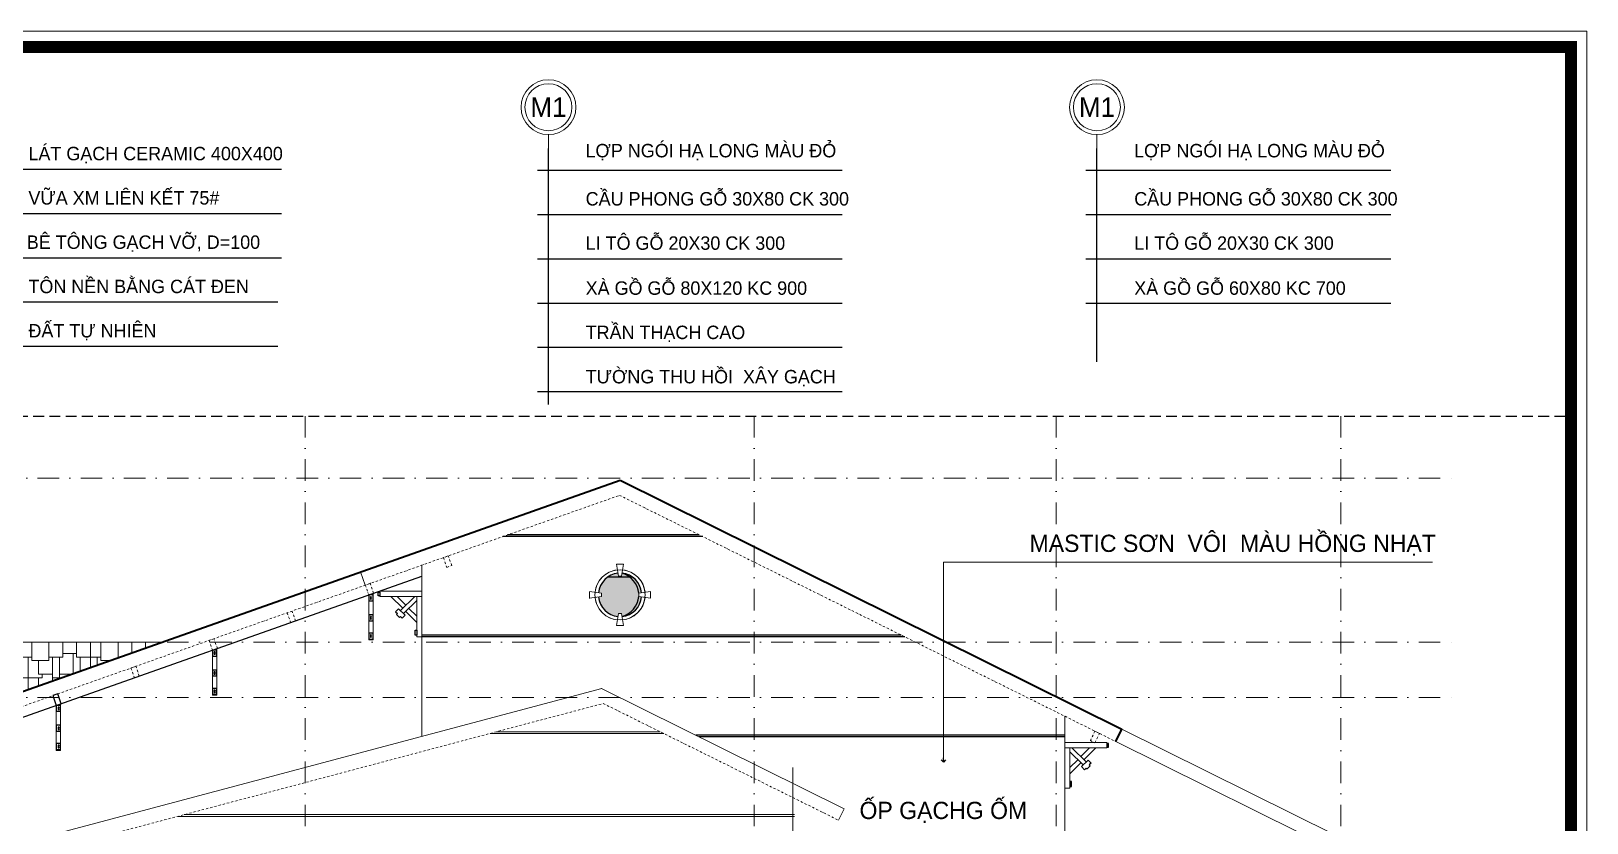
# Model space of a CAD drawing. Header units: millimetres. Extents: x 615730 to 2792744, y 139412 to 597571.
# Drawn here: x 779233 to 797259, y 295120 to 304290 of the extents above; entities that cross this region are included whole.
import ezdxf
from ezdxf.enums import TextEntityAlignment as Align

# ---------------------------------------------------------------- set-up
doc = ezdxf.new("R2010")
doc.units = ezdxf.units.MM
doc.header["$MEASUREMENT"] = 0
doc.linetypes.add('DASHDOT', pattern=[1, 0.5, -0.25, 0, -0.25])
doc.linetypes.add('HIDDEN2', pattern=[0.1875, 0.125, -0.0625])
doc.layers.get('0').update_dxf_attribs({"lineweight": 5})
for name, color, linetype, lineweight in [('3', 7, 'Continuous', 18), ('HATCH', 42, 'Continuous', 5), ('KITCHEN', 4, 'Continuous', 20), ('KT', 148, 'Continuous', 18), ('NETNGOAITUONG', 1, 'Continuous', 40), ('NUOC', 120, 'FENCELINE2', 40), ('thay', 7, 'Continuous', 15), ('TIM TRUC', 149, 'DASHDOT', 9)]:
    doc.layers.add(name, color=color, linetype=linetype, lineweight=lineweight)
for name, color, linetype in [('CUADI', 40, 'Continuous'), ('DO', 1, 'Continuous'), ('H', 252, 'Continuous'), ('KICH THUOC', 148, 'Continuous'), ('NET MANH', 252, 'Continuous'), ('TEXT', 2, 'Continuous'), ('thaydam', 42, 'Continuous'), ('VL', 155, 'Continuous')]:
    doc.layers.add(name, color=color, linetype=linetype)
doc.styles.add('CHUHOA', font='')
doc.styles.add('Ghi chu', font='')
doc.styles.add('VNI-AVO', font='vni-roms.shx')
doc.styles.get('CHUHOA').set_extended_font_data('.VnAvantH')
doc.styles.get('Ghi chu').set_extended_font_data('.VnAvantH')
doc.linetypes.add('FENCELINE2', pattern='A,0.25,-0.1,[132,ltypeshp.shx,S=0.1,R=0,X=-0.1,Y=0],-0.1,1', length=1.45)
doc.dimstyles.new('1-50b', dxfattribs={"dimtxt": 167, "dimasz": 50, "dimexe": 75, "dimexo": 150, "dimgap": 120, "dimtad": 1, "dimdec": 0, "dimzin": 12, "dimtxsty": 'VNI-AVO', "dimblk": ']', "dimcen": 0, "dimdle": 50, "dimclrd": 252, "dimclre": 252, "dimclrt": 2, "dimadec": 0, "dimazin": 0, "dimtfac": 1, "dimtdec": 0, "dimtix": 1, "dimtmove": 2, "dimatfit": 0, "dimldrblk": 'OPEN90', "dimfxl": 1, "dimlwd": -1, "dimlwe": -1, "dimarcsym": 0})

# ---------------------------------------------------------------- blocks, each defined once
blk = doc.blocks.new('Ghi chu vat lieu')
blk.add_circle((0, 700), 300)
at = {"layer": 'HATCH'}
blk.add_circle((0, 700), 350, dxfattribs=at)
at = {"layer": 'thay'}
blk.add_line((0, 0), (0, 350), dxfattribs=at)
at = {"layer": 'TEXT', "style": 'Ghi chu', "width": 1.961742}
blk.add_attdef('TRUC', text='', height=300, dxfattribs=at).set_placement((-295, 550), (295, 550), align=Align.FIT)
blk = doc.blocks.new('cvc')
at = {"layer": 'DO'}
for p, q in [((812950, 299967), (812950, 302932)), ((819305, 300460), (819305, 302932)), ((819305, 300801), (819305, 302932))]:
    blk.add_line(p, q, dxfattribs=at)
at = {"layer": 'KICH THUOC'}
for p, q in [((806378, 302692), (809857, 302692)), ((812822, 302680), (816353, 302680)), ((819178, 302680), (822709, 302680)), ((806378, 302179), (809857, 302179)), ((812822, 302167), (816353, 302167)), ((819178, 302167), (822709, 302167)), ((806378, 301666), (809857, 301666)), ((812822, 301654), (816353, 301654)), ((819178, 301654), (822709, 301654)), ((806378, 301153), (809813, 301153)), ((812822, 301141), (816353, 301141)), ((819178, 301141), (822709, 301141)), ((806378, 300640), (809813, 300640)), ((812822, 300628), (816353, 300628)), ((812822, 300115), (816353, 300115))]:
    blk.add_line(p, q, dxfattribs=at)
at = {"layer": 'thaydam', "linetype": 'HIDDEN2', "ltscale": 1000}
blk.add_line((797794, 299831), (824797, 299831), dxfattribs=at)
at = {"layer": 'thay'}
ref = blk.add_blockref('Ghi chu vat lieu', (812950, 302773), dxfattribs=dict(at, xscale=0.9082386168447556, yscale=0.9082386168447556, zscale=0.9082386168447556))
ref.add_attrib('TRUC', 'M1', dxfattribs={"layer": 'TEXT', "height": 225, "style": 'Ghi chu'}).set_placement((812950, 303409), align=Align.MIDDLE_CENTER)
ref = blk.add_blockref('Ghi chu vat lieu', (819305, 302773), dxfattribs=dict(at, xscale=0.9082386168447556, yscale=0.9082386168447556, zscale=0.9082386168447556))
ref.add_attrib('TRUC', 'M1', dxfattribs={"layer": 'TEXT', "height": 225, "style": 'Ghi chu'}).set_placement((819305, 303409), align=Align.MIDDLE_CENTER)
at = {"layer": 'TEXT', "style": 'CHUHOA'}
for s, p in [('lîp ngãi h¹ long mµu ®á', (813379, 302828)), ('lîp ngãi h¹ long mµu ®á', (819735, 302828)), ('l¸t g¹ch ceramic 400x400', (806925, 302794)), ('v÷A xm LI£N KÕT 75#', (806925, 302281)), ('CÇU PHONG Gç 30X80 CK 300', (813381, 302270)), ('CÇU PHONG Gç 30X80 CK 300', (819737, 302270)), ('bª t«ng g¹ch vì, d=100', (806906, 301768)), ('LI T¤ Gç 20X30 CK 300', (813381, 301757)), ('LI T¤ Gç 20X30 CK 300', (819737, 301757)), ('t«n nÒn b»ng c¸t ®en', (806925, 301255)), ('Xµ Gå Gç 80X120 KC 900', (813381, 301236)), ('Xµ Gå Gç 60X80 KC 700', (819737, 301236)), ('§ÊT Tù NHI£N', (806925, 300742)), ('trÇn th¹ch cao', (813381, 300723)), ('T¦êNG THU HåI  X¢Y G¹CH', (813381, 300210))]:
    blk.add_text(s, height=155.52, dxfattribs=at).set_placement(p)
blk = doc.blocks.new(']')
for p, q in [((1, 0), (-1, 0)), ((0, 1), (0, -1))]:
    blk.add_line(p, q)
at = {"color": 9, "const_width": 0.4}
blk.add_lwpolyline([(-0.51, -0.51), (0.51, 0.51)], dxfattribs=at)
blk = doc.blocks.new('_Open90')
at = {"color": 0, "linetype": 'ByBlock', "lineweight": -2}
for p, q in [((0, 0), (-1, 0)), ((-0.5, 0.5), (0, 0)), ((0, 0), (-0.5, -0.5))]:
    blk.add_line(p, q, dxfattribs=at)

msp = doc.modelspace()

# ---------------------------------------------------------------- hatches: boundary and pattern name
at = {"layer": 'KITCHEN'}
h = msp.add_hatch(color=5, dxfattribs=at)
h.set_gradient(color1=(0, 0, 255), one_color=1, tint=1, name='HEMISPHERICAL')
h.paths.add_polyline_path([(786080, 298010.5, -0.3611147), (786306.7, 297783.6), (786274.8, 297778.4, 0.3110119)])
h.paths.add_polyline_path([(786274.8, 297742.7), (786306.8, 297737.9, -0.3615305), (786080, 297510.6, 0.3111168)])
at = {"layer": 'KT', "ltscale": 10}
h = msp.add_hatch(dxfattribs=at)
h.set_pattern_fill('CEDAR', color=256, scale=800, style=0, pattern_type=2)
h.set_pattern_definition([(0, (0, 0), (0, 800), [-280, 80, -160, 80, -200]), (0, (0, 40), (0, 800), [-120, 160, -80, 160, -280]), (0, (0, 200), (0, 800), [-40, 200, -560]), (0, (0, 240), (0, 800), [40, -200, 160, -160, 240]), (0, (0, 280), (0, 800), [-400, 160, -240]), (0, (0, 440), (0, 800), [120, -680]), (0, (0, 480), (0, 800), [-120, 160, -80, 160, -160, 120]), (0, (0, 520), (0, 800), [-280, 80, -160, 160, -120]), (0, (0, 760), (0, 800), [-600, 120, -80]), (0, (0, 800), (0, 800), [160, -560, 80]), (90, (0, 0), (-800, 5e-14), [240, -200, 360]), (90, (40, 0), (-800, 5e-14), [-200, 240, -360]), (90, (120, 0), (-800, 5e-14), [-40, 160, -240, 360]), (90, (160, 0), (-800, 5e-14), [40, -760]), (90, (240, 0), (-800, 5e-14), [-200, 280, -320]), (90, (280, 0), (-800, 5e-14), [240, -240, 320]), (90, (360, 0), (-800, 5e-14), [240, -240, 320]), (90, (400, 0), (-800, 5e-14), [-240, 240, -320]), (90, (520, 0), (-800, 5e-14), [280, -200, 320]), (90, (560, 0), (-800, 5e-14), [-240, 280, -280]), (90, (600, 0), (-800, 5e-14), [240, -520, 40]), (90, (680, 0), (-800, 5e-14), [-480, 280, -40]), (90, (720, 0), (-800, 5e-14), [480, -280, 40])])
h.paths.add_polyline_path([(774960.6, 297211), (774510.6, 297211), (774510.6, 296570.5), (774960.6, 296570.5)])
h.paths.add_polyline_path([(774960.6, 296570.5), (774510.6, 296570.5), (774510.6, 295195), (774960.6, 295195)])
h.paths.add_polyline_path([(775160.6, 296570.5), (774960.6, 296570.5), (774960.6, 295195), (775036.9, 295195), (775160.6, 295238.7)])
h.paths.add_polyline_path([(775160.6, 297211), (774960.6, 297211), (774960.6, 296570.5), (775160.6, 296570.5)])
h.paths.add_polyline_path([(776309.5, 296570.5), (776309.5, 297211), (775160.6, 297211), (775160.6, 296570.5)])
h.paths.add_polyline_path([(776309.5, 297211), (776309.5, 296570.5), (778309.5, 296570.5), (778309.5, 297211)])
h.paths.add_polyline_path([(778309.5, 297211), (778309.5, 296570.5), (778930.1, 296570.5), (780743.2, 297211)])
h.paths.add_polyline_path([(776309.5, 296570.5), (776309.5, 295644.6), (778309.5, 296351.2), (778309.5, 296570.5)])
h.paths.add_polyline_path([(776309.5, 296570.5), (775160.6, 296570.5), (775160.6, 295238.7), (776309.5, 295644.6)])
at = {"layer": 'NUOC', "linetype": 'Continuous'}
h = msp.add_hatch(color=5, dxfattribs=at)
h.set_gradient(color1=(0, 0, 255), one_color=1, tint=1)
h.paths.add_polyline_path([(785806.8, 297737.4), (785841.6, 297742.7), (785841.6, 297778.4), (785806.8, 297784.1, -0.3606447), (786033.6, 298010.5), (786038.7, 297976.5), (786074.4, 297976.5), (786080, 298010.5, -0.3110119), (786274.8, 297778.4), (786274.8, 297743, -0.3113866), (786080, 297510.6), (786074.4, 297544.6), (786038.7, 297544.6), (786033.6, 297510.6, -0.3610973)])

# ---------------------------------------------------------------- linework, layer by layer
at = {"layer": '3'}
msp.add_line((783760.6, 298104, 13.1), (783760.6, 296120.7, 13.1), dxfattribs=at)
for points, elevation in [([(791209.9, 296355.3), (791209.9, 294395), (791209.9, 294395)], 13.1), ([(788760.6, 290595), (788760.6, 294595), (788060.6, 294595), (788060.6, 295759.3)], -126.9)]:
    msp.add_lwpolyline(points, dxfattribs=dict(at, elevation=elevation))
at = {"layer": 'CUADI'}
for p, q in [((783175, 297739.4, 13.1), (783165.3, 297711.5, 13.1)), ((783165.3, 297739.4, 13.1), (783175, 297711.5, 13.1)), ((783402.8, 297742.5, 13.1), (783538.9, 297604.8, 13.1)), ((783473.1, 297742.5, 13.1), (783574.5, 297640, 13.1)), ((783609.6, 297604.4, 13.1), (783700.6, 297512.4, 13.1)), ((783175, 297508.7, 13.1), (783165.3, 297480.8, 13.1)), ((783165.3, 297508.7, 13.1), (783175, 297480.8, 13.1)), ((783491.6, 297600.4, 13.1), (783456, 297565.3, 13.1)), ((783456, 297565.3, 13.1), (783477.2, 297543.8, 13.1)), ((783477.2, 297543.8, 13.1), (783467.2, 297534, 13.1)), ((783467.2, 297534, 13.1), (783502.4, 297498.4, 13.1)), ((783491.6, 297600.4, 13.1), (783567, 297524.2, 13.1)), ((783512.4, 297508.3, 13.1), (783502.4, 297498.4, 13.1)), ((783512.4, 297508.3, 13.1), (783531.4, 297489, 13.1)), ((783567, 297524.2, 13.1), (783531.4, 297489, 13.1)), ((783574, 297569.3, 13.1), (783700.6, 297441.3, 13.1)), ((783175, 297296.8, 13.1), (783165.3, 297268.9, 13.1)), ((783165.3, 297296.8, 13.1), (783175, 297268.9, 13.1)), ((781365, 297099.9, 13.1), (781355.3, 297072, 13.1)), ((781355.3, 297099.9, 13.1), (781365, 297072, 13.1)), ((783195, 297238.4, 13.1), (783145.3, 297238.4, 13.1)), ((781365, 296869.3, 13.1), (781355.3, 296841.4, 13.1)), ((781355.3, 296869.3, 13.1), (781365, 296841.4, 13.1)), ((781385, 296599, 13.1), (781335.3, 296599, 13.1)), ((781365, 296657.3, 13.1), (781355.3, 296629.4, 13.1)), ((781355.3, 296657.3, 13.1), (781365, 296629.4, 13.1)), ((779555.1, 296460.5, 13.1), (779545.4, 296432.6, 13.1)), ((779545.4, 296460.5, 13.1), (779555.1, 296432.6, 13.1)), ((779555.1, 296229.8, 13.1), (779545.4, 296201.9, 13.1)), ((779545.4, 296229.8, 13.1), (779555.1, 296201.9, 13.1)), ((779555.1, 296017.9, 13.1), (779545.4, 295990, 13.1)), ((779545.4, 296017.9, 13.1), (779555.1, 295990, 13.1)), ((791497.4, 295989.4, 13.1), (791396, 295886.9, 13.1)), ((791567.7, 295989.4, 13.1), (791431.6, 295851.8, 13.1)), ((779575.1, 295959.5, 13.1), (779525.4, 295959.5, 13.1)), ((791360.9, 295851.4, 13.1), (791269.9, 295759.3, 13.1)), ((791396.5, 295816.2, 13.1), (791269.9, 295688.2, 13.1)), ((791478.9, 295847.4, 13.1), (791403.5, 295771.1, 13.1)), ((791478.9, 295847.4, 13.1), (791514.5, 295812.2, 13.1)), ((791514.5, 295812.2, 13.1), (791493.3, 295790.8, 13.1)), ((791403.5, 295771.1, 13.1), (791439.1, 295735.9, 13.1)), ((791458.1, 295755.2, 13.1), (791439.1, 295735.9, 13.1)), ((791458.1, 295755.2, 13.1), (791468.1, 295745.3, 13.1)), ((791503.3, 295780.9, 13.1), (791468.1, 295745.3, 13.1)), ((791493.3, 295790.8, 13.1), (791503.3, 295780.9, 13.1))]:
    msp.add_line(p, q, dxfattribs=at)
at = {"layer": 'CUADI', "elevation": 13.1}
for points in [[(783254.7, 297792.5), (783273.7, 297792.5), (783273.7, 297747.8), (783254.7, 297747.8)], [(783195, 297759.4), (783145.3, 297759.4), (783145.3, 297691.5), (783195, 297691.5)], [(783175, 297739.4), (783165.3, 297739.4), (783165.3, 297711.5), (783175, 297711.5)], [(783195, 297528.7), (783145.3, 297528.7), (783145.3, 297460.8), (783195, 297460.8)], [(783175, 297508.7), (783165.3, 297508.7), (783165.3, 297480.8), (783175, 297480.8)], [(783195, 297316.8), (783145.3, 297316.8), (783145.3, 297248.9), (783195, 297248.9)], [(783175, 297296.8), (783165.3, 297296.8), (783165.3, 297268.9), (783175, 297268.9)], [(783681.6, 297352.1), (783700.6, 297352.1), (783700.6, 297295), (783681.6, 297295)], [(781385, 297119.9), (781335.3, 297119.9), (781335.3, 297052), (781385, 297052)], [(781365, 297099.9), (781355.3, 297099.9), (781355.3, 297072), (781365, 297072)], [(781385, 296889.3), (781335.3, 296889.3), (781335.3, 296821.4), (781385, 296821.4)], [(781365, 296869.3), (781355.3, 296869.3), (781355.3, 296841.4), (781365, 296841.4)], [(781385, 296677.3), (781335.3, 296677.3), (781335.3, 296609.4), (781385, 296609.4)], [(781365, 296657.3), (781355.3, 296657.3), (781355.3, 296629.4), (781365, 296629.4)], [(779575.1, 296480.5), (779525.4, 296480.5), (779525.4, 296412.6), (779575.1, 296412.6)], [(779555.1, 296460.5), (779545.4, 296460.5), (779545.4, 296432.6), (779555.1, 296432.6)], [(779575.1, 296249.8), (779525.4, 296249.8), (779525.4, 296181.9), (779575.1, 296181.9)], [(779555.1, 296229.8), (779545.4, 296229.8), (779545.4, 296201.9), (779555.1, 296201.9)], [(779575.1, 296037.9), (779525.4, 296037.9), (779525.4, 295970), (779575.1, 295970)], [(779555.1, 296017.9), (779545.4, 296017.9), (779545.4, 295990), (779555.1, 295990)], [(791715.8, 296039.5), (791696.8, 296039.5), (791696.8, 295994.7), (791715.8, 295994.7)], [(791288.9, 295599.1), (791269.9, 295599.1), (791269.9, 295542), (791288.9, 295542)]]:
    msp.add_lwpolyline(points, close=True, dxfattribs=at)
at = {"layer": 'CUADI'}
for centre, radius, start, end in [((786056.7, 297760.6, 12.8), 251, 95.29806, 174.62434), ((786056.7, 297760.6, 12.8), 251, 5.26932, 84.69091), ((786008.8, 297753, 12.8), 267.2, 5.45447, 74.55974), ((786056.7, 297760.6, 12.8), 251, 185.28389, 264.70194), ((786008.9, 297768, 12.8), 267.1, 285.43335, 354.56054), ((786056.7, 297760.6, 12.8), 251, 275.30909, 354.81496)]:
    msp.add_arc(centre, radius, start, end, dxfattribs=at)
at = {"layer": 'H', "const_width": 138.2, "elevation": 13.1}
msp.add_lwpolyline([(770071.7, 285120.6), (797074.6, 285120.6), (797074.6, 304105.6), (770071.7, 304105.6)], close=True, dxfattribs=at)
at = {"layer": 'HATCH'}
msp.add_circle((786056.7, 297760.6, 12.8), 291, dxfattribs=at)
at = {"layer": 'KITCHEN'}
for p, q in [((786017.5, 298116.1, 12.8), (786097.2, 298116.1, 12.8)), ((786017.5, 298116.1, 12.8), (786038.7, 297976.5, 12.8)), ((786074.4, 297976.5, 12.8), (786038.7, 297976.5, 12.8)), ((786097.2, 298116.1, 12.8), (786074.4, 297976.5, 12.8)), ((785701.9, 297801.2, 12.8), (785841.6, 297778.4, 12.8)), ((785701.9, 297716.8, 12.8), (785701.9, 297796.6, 12.8)), ((786408.9, 297800.3, 12.8), (786274.8, 297778.4, 12.8)), ((786408.9, 297722.4, 12.8), (786408.9, 297800.3, 12.8)), ((785701.9, 297721.5, 12.8), (785841.6, 297742.7, 12.8)), ((785841.6, 297778.4, 12.8), (785841.6, 297742.7, 12.8)), ((786274.8, 297778.4, 12.8), (786274.8, 297742.7, 12.8)), ((786408.9, 297722.4, 12.8), (786274.8, 297742.7, 12.8)), ((786017.5, 297405, 12.8), (786038.7, 297544.6, 12.8)), ((786074.4, 297544.6, 12.8), (786038.7, 297544.6, 12.8)), ((786097.2, 297405, 12.8), (786074.4, 297544.6, 12.8)), ((786017.5, 297405, 12.8), (786097.2, 297405, 12.8)), ((774510.6, 297211, 13.1), (780743.2, 297211, 13.1)), ((777766.7, 294527.4, 13.2), (785845.1, 296674.8, 13)), ((785842, 296676.3, 13), (788652.7, 295282.8, 12.6)), ((791870.7, 296206.3, 13), (795556.8, 294378.7, 13.2)), ((791799.6, 296062.9, 13), (795485.7, 294235.4, 13.2)), ((788587.4, 295151.1, 12.7), (788652.7, 295282.8, 12.7))]:
    msp.add_line(p, q, dxfattribs=at)
for start, end in [(95.75705, 174.08602), (5.82232, 84.1434), (185.74484, 264.24295), (275.8566, 354.34039)]:
    msp.add_arc((786056.7, 297760.6, 12.8), 291, start, end, dxfattribs=at)
at = {"layer": 'KT', "ltscale": 10}
for p, q in [((783105.3, 297872.5, 13.1), (783050.9, 298026.4, 12.9)), ((786522.3, 296175, 13.1), (784625.7, 296175, 13.1)), ((786562.6, 296155, 13.1), (784550.3, 296155, 13.1)), ((788076.6, 295195, 13.1), (780932.9, 295195, 13.1)), ((788076.6, 295215, 13.1), (781008.3, 295215, 13.1))]:
    msp.add_line(p, q, dxfattribs=at)
at = {"layer": 'NET MANH'}
msp.add_line((785919.9, 297971, 12.8), (786193.6, 297971, 12.8), dxfattribs=at)
at = {"layer": 'NETNGOAITUONG'}
for p, q in [((775036.9, 295195, 13.1), (786057.4, 299088.6, 12.8)), ((786057.4, 299088.6, 12.8), (791870.7, 296206.3, 13)), ((791799.6, 296062.9, 13), (791870.7, 296206.3, 13))]:
    msp.add_line(p, q, dxfattribs=at)
at = {"layer": 'thay'}
for p, q in [((783273.7, 297802.2, 13.1), (783273.7, 297742.5, 13.1)), ((783273.7, 297802.2, 13.1), (783760.6, 297802.2, 13.1)), ((783760.6, 297802.2, 13.1), (783760.6, 297273, 13.1)), ((783145.3, 297238.4, 13.1), (783145.3, 297767.7, 13.1)), ((783195, 297767.7, 13.1), (783195, 297238.4, 13.1)), ((783273.7, 297742.5, 13.1), (783760.6, 297742.5, 13.1)), ((783678.2, 297742.5, 13.1), (783512.8, 297579, 13.1)), ((783700.6, 297694.4, 13.1), (783547.9, 297543.4, 13.1)), ((783700.6, 297742.5, 13.1), (783700.6, 297273, 13.1)), ((783700.6, 297273, 13.1), (783760.6, 297273, 13.1)), ((781335.3, 296599, 13.1), (781335.3, 297128.2, 13.1)), ((781385, 297128.2, 13.1), (781385, 296599, 13.1)), ((779525.4, 295959.5, 13.1), (779525.4, 296488.8, 13.1)), ((779575.1, 296488.8, 13.1), (779575.1, 295959.5, 13.1)), ((791696.8, 296049.2, 13.1), (791209.9, 296049.2, 13.1)), ((791209.9, 296009.6, 13.1), (791209.9, 295799.7, 13.1)), ((791696.8, 295989.4, 13.1), (791209.9, 295989.4, 13.1)), ((791269.9, 295989.4, 13.1), (791269.9, 295519.9, 13.1)), ((791292.3, 295989.4, 13.1), (791457.7, 295825.9, 13.1)), ((791696.8, 296049.2, 13.1), (791696.8, 295989.4, 13.1)), ((791269.9, 295941.3, 13.1), (791422.6, 295790.4, 13.1)), ((791269.9, 295519.9, 13.1), (791209.9, 295519.9, 13.1))]:
    msp.add_line(p, q, dxfattribs=at)
at = {"layer": 'thay', "linetype": 'Continuous', "elevation": 13.1}
msp.add_lwpolyline([(769887.4, 284936.3), (797258.9, 284936.3), (797258.9, 304289.9), (769887.4, 304289.9)], close=True, dxfattribs=at)
at = {"layer": 'thaydam', "linetype": 'HIDDEN2', "ltscale": 1000}
msp.add_line((770071.7, 299831.5, 13.1), (797074.6, 299831.5, 13.1), dxfattribs=at)
at = {"layer": 'TIM TRUC', "ltscale": 500}
for p, q in [((782409, 299831.5, 13.1), (782409, 287548.1, 13.1)), ((787609.5, 299831.5, 13.1), (787609.5, 287548.1, 13.1)), ((791109.3, 299831.5, 13.1), (791109.3, 287548.1, 13.1)), ((794409.3, 299831.5, 13.1), (794409.3, 287548.1, 13.1)), ((770305.9, 299111.3, 13.1), (795696.7, 299111.3, 13.1)), ((770305.9, 297211, 13.1), (795696.7, 297211, 13.1)), ((770305.9, 296570.5, 13.1), (795696.7, 296570.5, 13.1))]:
    msp.add_line(p, q, dxfattribs=at)
at = {"layer": 'TIM TRUC', "ltscale": 50}
for p, q in [((775526.7, 295195, 13.1), (786050.8, 298913.2, 12.8)), ((786050.8, 298913.2, 12.8), (791799.6, 296062.9, 13)), ((777822.5, 294369.5, 13.2), (785861.1, 296502.8, 13)), ((785861.1, 296502.8, 12.6), (788586.5, 295151.5, 12.7))]:
    msp.add_line(p, q, dxfattribs=at)
for points, elevation in [([(784050.2, 298079.1), (784106.8, 298099.1), (784066.8, 298212.2), (784010.2, 298192.2)], 13), ([(783145.3, 297759.4), (783201.8, 297779.4), (783161.9, 297892.5), (783105.3, 297872.5)], 13.1), ([(782240.3, 297439.6), (782296.9, 297459.6), (782256.9, 297572.8), (782200.3, 297552.8)], 13.1), ([(781335.3, 297119.9), (781391.9, 297139.9), (781351.9, 297253), (781295.4, 297233.1)], 13.1), ([(780430.4, 296800.2), (780486.9, 296820.2), (780447, 296933.3), (780390.4, 296913.3)], 13.1), ([(791506, 296074.6), (791559.7, 296047.9), (791613, 296155.4), (791559.3, 296182.1)], 12.8)]:
    msp.add_lwpolyline(points, close=True, dxfattribs=dict(at, elevation=elevation))
at = {"layer": 'VL', "ltscale": 10}
for p, q in [((787015.4, 298435, 13.1), (784697.2, 298435, 13.1)), ((786975.1, 298455, 13.1), (784753.8, 298455, 13.1)), ((775886.9, 295195, 13.1), (783760.6, 297976.8, 13.1)), ((789314.7, 297295, 13.1), (783760.6, 297295, 13.1)), ((789355.1, 297275, 13.1), (783760.6, 297275, 13.1)), ((791209.9, 296135, 13.1), (786933.9, 296135, 13.1)), ((791209.9, 296115, 13.1), (786974.3, 296115, 13.1))]:
    msp.add_line(p, q, dxfattribs=at)
at = {"layer": 'VL', "ltscale": 10, "elevation": 13.1}
msp.add_lwpolyline([(779525.4, 296480.5), (779582, 296500.4), (779542, 296613.6), (779485.4, 296593.6)], close=True, dxfattribs=at)

# ---------------------------------------------------------------- block references
at = {"layer": 'KT'}
msp.add_blockref('cvc', (-27722.6, 0, 13.1), dxfattribs=at)

# ---------------------------------------------------------------- texts
at = {"layer": 'TEXT', "style": 'CHUHOA'}
for s, p in [('MASTIC S¥N  V¤I  MµU HåNG NH¹T', (790801.1, 298257.8, 13.1)), ('èP G¹CHG èM', (788831.3, 295164.2, 13.1))]:
    msp.add_text(s, height=199.641, dxfattribs=at).set_placement(p)

# ---------------------------------------------------------------- leaders
at = {"layer": 'KT', "ltscale": 10}
msp.add_leader([(789803.5, 295823.1, 13.1), (789803.5, 298140.8, 13.1), (795470.4, 298140.8, 13.1)], dimstyle='1-50b', override={"dimgap": 120, "dimtad": 0}, dxfattribs=at)

doc.saveas('drawing.dxf')
